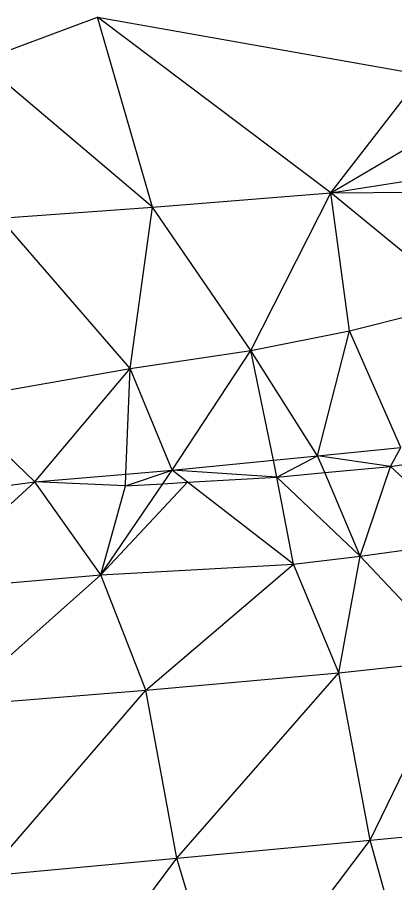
# Model space of a CAD drawing. Header units: metres. Extents: x 119225 to 119860, y 6148174 to 6148689.
# Drawn here: x 119638.6 to 119713.7, y 6148361.8 to 6148533.9 of the extents above; entities that cross this region are included whole.
import ezdxf

# ---------------------------------------------------------------- set-up
doc = ezdxf.new("R2010")
doc.units = ezdxf.units.M
doc.header["$MEASUREMENT"] = 0
doc.layers.add('20080415_terrängmodell', color=7, linetype='Continuous')

msp = doc.modelspace()

# ---------------------------------------------------------------- linework, layer by layer
at = {"layer": '20080415_terrängmodell'}
for points, invisible_edges in [([(119654.56, 6148533.88, 12.88), (119665.44, 6148496.17, 14.63), (119631.18, 6148525.17, 13.93)], 1), ([(119700.88, 6148499, 13.56), (119665.44, 6148496.17, 14.63), (119654.56, 6148533.88, 12.88)], 9), ([(119700.88, 6148499, 13.56), (119654.56, 6148533.88, 12.88), (119718.99, 6148522.46, 12.47)], 8), ([(119665.44, 6148496.17, 14.63), (119635.14, 6148494.01, 14.65), (119631.18, 6148525.17, 13.93)], 9), ([(119718.99, 6148522.46, 12.47), (119724.61, 6148512.98, 12.48), (119700.88, 6148499, 13.56)], 3), ([(119700.88, 6148499, 13.56), (119724.61, 6148512.98, 12.48), (119730.16, 6148503.61, 12.48)], 10), ([(119700.88, 6148499, 13.56), (119730.16, 6148503.61, 12.48), (119730.82, 6148499.31, 12.6)], 10), ([(119700.88, 6148499, 13.56), (119730.82, 6148499.31, 12.6), (119727.35, 6148477.3, 13.88)], 2), ([(119700.88, 6148499, 13.56), (119685.01, 6148467.69, 15.39), (119665.44, 6148496.17, 14.63)], 1), ([(119700.88, 6148499, 13.56), (119704.59, 6148471.64, 15.5), (119685.01, 6148467.69, 15.39)], 3), ([(119700.88, 6148499, 13.56), (119727.35, 6148477.3, 13.88), (119704.59, 6148471.64, 15.5)], 3), ([(119665.44, 6148496.17, 14.63), (119661, 6148464.12, 14.59), (119635.14, 6148494.01, 14.65)], 1), ([(119665.44, 6148496.17, 14.63), (119685.01, 6148467.69, 15.39), (119661, 6148464.12, 14.59)], 3), ([(119625.25, 6148457.86, 13.17), (119635.14, 6148494.01, 14.65), (119661, 6148464.12, 14.59)], 10), ([(119727.35, 6148477.3, 13.88), (119714.76, 6148448.45, 15.89), (119704.59, 6148471.64, 15.5)], 1), ([(119704.59, 6148471.64, 15.5), (119698.25, 6148446.75, 15.83), (119685.01, 6148467.69, 15.39)], 1), ([(119704.59, 6148471.64, 15.5), (119714.76, 6148448.45, 15.89), (119698.25, 6148446.75, 15.83)], 3), ([(119669.34, 6148443.92, 14.09), (119661, 6148464.12, 14.59), (119685.01, 6148467.69, 15.39)], 8), ([(119685.01, 6148467.69, 15.39), (119689.49, 6148445.9, 15.3), (119669.34, 6148443.92, 14.09)], 3), ([(119698.25, 6148446.75, 15.83), (119689.49, 6148445.9, 15.3), (119685.01, 6148467.69, 15.39)], 9), ([(119625.25, 6148457.86, 13.17), (119661, 6148464.12, 14.59), (119642.11, 6148441.59, 13.01)], 2), ([(119661, 6148464.12, 14.59), (119660.17, 6148443.14, 13.73), (119642.11, 6148441.59, 13.01)], 3), ([(119669.34, 6148443.92, 14.09), (119660.17, 6148443.14, 13.73), (119661, 6148464.12, 14.59)], 9), ([(119642.11, 6148441.59, 13.01), (119621.79, 6148438.99, 12.44), (119625.25, 6148457.86, 13.17)], 9), ([(119714.76, 6148448.45, 15.89), (119712.73, 6148444.64, 15.36), (119698.25, 6148446.75, 15.83)], 1), ([(119714.76, 6148448.45, 15.89), (119717.09, 6148445.35, 15.15), (119712.73, 6148444.64, 15.36)], 3), ([(119690.17, 6148442.57, 14.57), (119689.49, 6148445.9, 15.3), (119698.25, 6148446.75, 15.83)], 8), ([(119698.25, 6148446.75, 15.83), (119699.65, 6148443.44, 14.9), (119690.17, 6148442.57, 14.57)], 3), ([(119712.73, 6148444.64, 15.36), (119699.65, 6148443.44, 14.9), (119698.25, 6148446.75, 15.83)], 9), ([(119669.34, 6148443.92, 14.09), (119689.49, 6148445.9, 15.3), (119690.17, 6148442.57, 14.57)], 2), ([(119706.67, 6148426.83, 14.25), (119699.65, 6148443.44, 14.9), (119712.73, 6148444.64, 15.36)], 8), ([(119706.67, 6148426.83, 14.25), (119712.73, 6148444.64, 15.36), (119728.65, 6148429.92, 14.3)], 10), ([(119712.73, 6148444.64, 15.36), (119717.09, 6148445.35, 15.15), (119728.65, 6148429.92, 14.3)], 2), ([(119642.11, 6148441.59, 13.01), (119660.17, 6148443.14, 13.73), (119660.08, 6148440.79, 13.54)], 2), ([(119660.08, 6148440.79, 13.54), (119660.17, 6148443.14, 13.73), (119669.34, 6148443.92, 14.09)], 8), ([(119669.34, 6148443.92, 14.09), (119667.51, 6148441.23, 13.79), (119660.08, 6148440.79, 13.54)], 3), ([(119672.44, 6148441.52, 13.96), (119667.51, 6148441.23, 13.79), (119669.34, 6148443.92, 14.09)], 9), ([(119690.17, 6148442.57, 14.57), (119672.44, 6148441.52, 13.96), (119669.34, 6148443.92, 14.09)], 9), ([(119693.44, 6148425.25, 13.67), (119672.44, 6148441.52, 13.96), (119690.17, 6148442.57, 14.57)], 8), ([(119690.17, 6148442.57, 14.57), (119699.65, 6148443.44, 14.9), (119706.67, 6148426.83, 14.25)], 2), ([(119693.44, 6148425.25, 13.67), (119690.17, 6148442.57, 14.57), (119706.67, 6148426.83, 14.25)], 10), ([(119618.29, 6148419.91, 11.62), (119642.11, 6148441.59, 13.01), (119655.23, 6148423.12, 12.49)], 10), ([(119618.29, 6148419.91, 11.62), (119621.79, 6148438.99, 12.44), (119642.11, 6148441.59, 13.01)], 8), ([(119642.11, 6148441.59, 13.01), (119660.08, 6148440.79, 13.54), (119655.23, 6148423.12, 12.49)], 3), ([(119655.23, 6148423.12, 12.49), (119672.44, 6148441.52, 13.96), (119693.44, 6148425.25, 13.67)], 10), ([(119655.23, 6148423.12, 12.49), (119667.51, 6148441.23, 13.79), (119672.44, 6148441.52, 13.96)], 8), ([(119660.08, 6148440.79, 13.54), (119667.51, 6148441.23, 13.79), (119655.23, 6148423.12, 12.49)], 2), ([(119706.67, 6148426.83, 14.25), (119728.65, 6148429.92, 14.3), (119726.05, 6148406.27, 12.87)], 2), ([(119693.44, 6148425.25, 13.67), (119706.67, 6148426.83, 14.25), (119702.43, 6148403.67, 12.54)], 2), ([(119702.43, 6148403.67, 12.54), (119706.67, 6148426.83, 14.25), (119726.05, 6148406.27, 12.87)], 10), ([(119655.23, 6148423.12, 12.49), (119693.44, 6148425.25, 13.67), (119664.16, 6148400.23, 11.65)], 2), ([(119664.16, 6148400.23, 11.65), (119693.44, 6148425.25, 13.67), (119702.43, 6148403.67, 12.54)], 10), ([(119618.29, 6148419.91, 11.62), (119655.23, 6148423.12, 12.49), (119625.92, 6148397.14, 11.09)], 2), ([(119625.92, 6148397.14, 11.09), (119655.23, 6148423.12, 12.49), (119664.16, 6148400.23, 11.65)], 10), ([(119702.43, 6148403.67, 12.54), (119726.05, 6148406.27, 12.87), (119708.67, 6148370.44, 11.5)], 2), ([(119708.67, 6148370.44, 11.5), (119726.05, 6148406.27, 12.87), (119745.4, 6148374.06, 11.63)], 10), ([(119664.16, 6148400.23, 11.65), (119702.43, 6148403.67, 12.54), (119670.32, 6148366.89, 11.14)], 2), ([(119670.32, 6148366.89, 11.14), (119702.43, 6148403.67, 12.54), (119708.67, 6148370.44, 11.5)], 10), ([(119625.92, 6148397.14, 11.09), (119664.16, 6148400.23, 11.65), (119632.33, 6148363.35, 10.84)], 2), ([(119632.33, 6148363.35, 10.84), (119664.16, 6148400.23, 11.65), (119670.32, 6148366.89, 11.14)], 10), ([(119708.67, 6148370.44, 11.5), (119745.4, 6148374.06, 11.63), (119717.98, 6148336.84, 10.94)], 2), ([(119670.32, 6148366.89, 11.14), (119708.67, 6148370.44, 11.5), (119680.36, 6148333.01, 10.89)], 2), ([(119708.67, 6148370.44, 11.5), (119717.98, 6148336.84, 10.94), (119680.36, 6148333.01, 10.89)], 3), ([(119632.33, 6148363.35, 10.84), (119670.32, 6148366.89, 11.14), (119642.54, 6148329.67, 10.79)], 2), ([(119670.32, 6148366.89, 11.14), (119680.36, 6148333.01, 10.89), (119642.54, 6148329.67, 10.79)], 3), ([(119632.33, 6148363.35, 10.84), (119642.54, 6148329.67, 10.79), (119604.76, 6148326.31, 10.49)], 3)]:
    msp.add_3dface(points, dxfattribs=dict(at, invisible_edges=invisible_edges))

doc.saveas('drawing.dxf')
